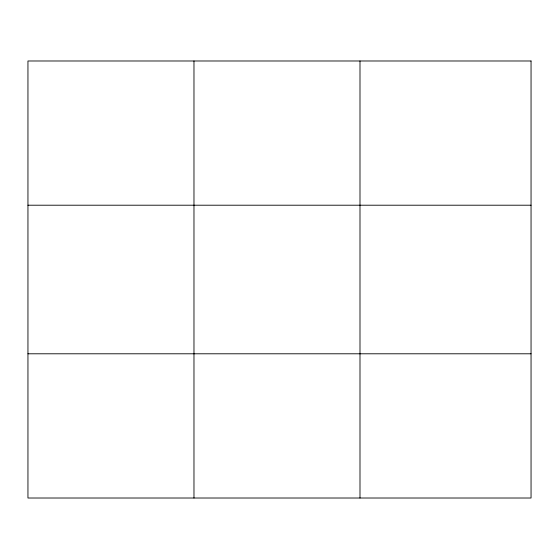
<?xml version="1.0" encoding="UTF-8"?>
<svg xmlns="http://www.w3.org/2000/svg" width="559" height="559" viewBox="0 0 559 559"><rect width="100%" height="100%" fill="white"/><g stroke="black" fill="none" stroke-linecap="round" stroke-linejoin="round"><path stroke-width="0.84" d="M193.973 498.013L193.973 60.987M359.996 498.013L359.996 60.987M27.95 205.209L531.05 205.209M27.95 353.791L531.05 353.791M531.05 60.987L531.05 498.013L27.95 498.013L27.95 60.987L531.05 60.987"/></g></svg>
